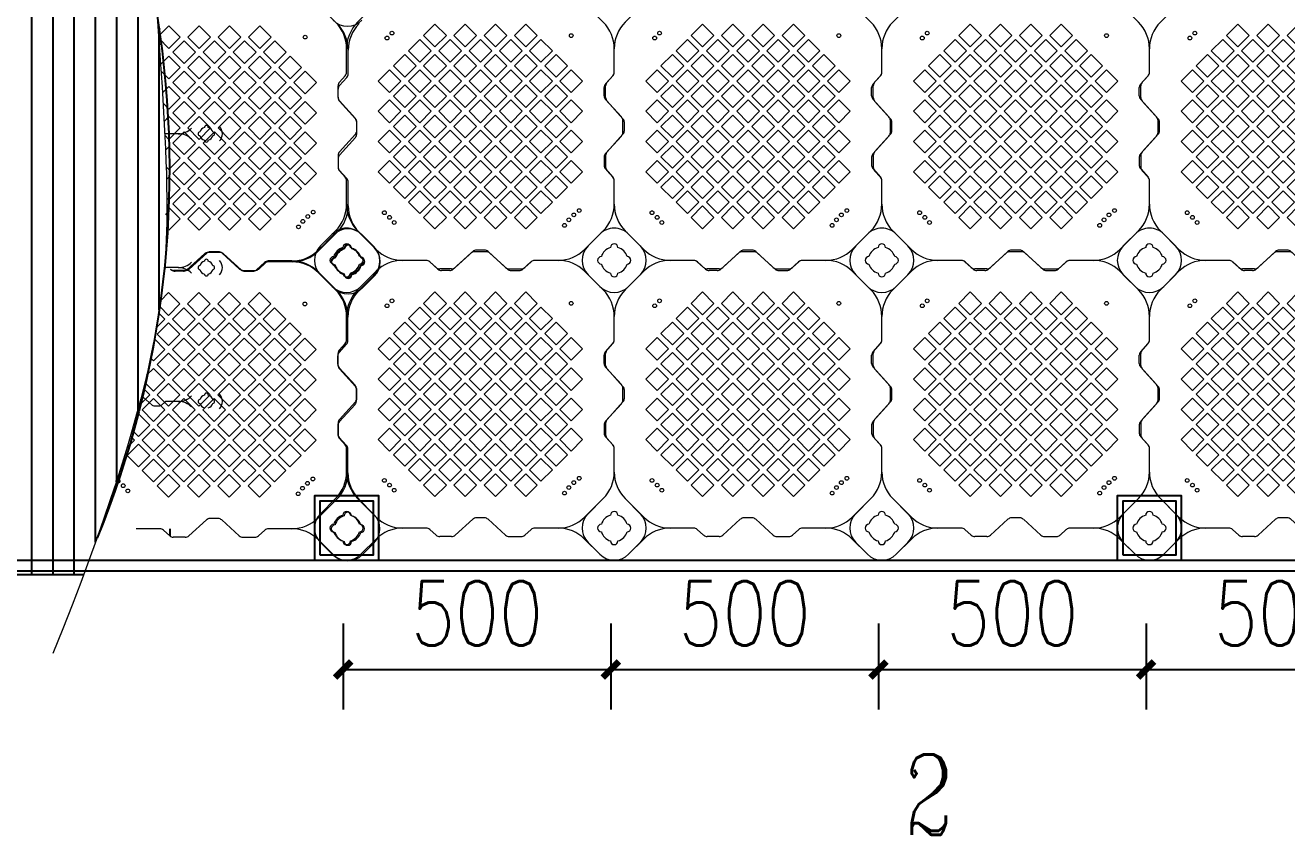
# Model space of a CAD drawing. Header units: millimetres. Extents: x -1822632 to -1305911, y 1206448 to 1536160.
# Drawn here: x -1810928 to -1808571, y 1234303 to 1235815 of the extents above; entities that cross this region are included whole.
import ezdxf

# ---------------------------------------------------------------- set-up
doc = ezdxf.new("R2010")
doc.units = ezdxf.units.MM
doc.header["$LTSCALE"] = 1000
doc.layers.get('0').update_dxf_attribs({"linetype": 'CONTINUOUS'})
doc.layers.get('DEFPOINTS').update_dxf_attribs({"linetype": 'CONTINUOUS'})
doc.layers.add('2维浮筒', color=253, linetype='CONTINUOUS', lineweight=5)
doc.layers.add('码头标注', color=3, linetype='CONTINUOUS', lineweight=13)
for name, color, linetype in [('PUB_DIM', 3, 'CONTINUOUS'), ('PUB_TEXT', 7, 'CONTINUOUS'), ('栏杆', 16, 'CONTINUOUS'), ('浮桥木地板', 44, 'CONTINUOUS')]:
    doc.layers.add(name, color=color, linetype=linetype)
doc.styles.add('_TCH_LABEL', font='romanc.shx', dxfattribs={"width": 0.7, "bigfont": 'hhzkt.shx'})
doc.styles.add('dim_font', font='SIMPLEX.shx', dxfattribs={"width": 0.8})
doc.dimstyles.new('DIMN30', dxfattribs={"dimscale": 0.3, "dimtxt": 300, "dimasz": 100, "dimexe": 250, "dimexo": 300, "dimgap": 150, "dimtad": 1, "dimdec": 0, "dimzin": 0, "dimdsep": 46, "dimtxsty": 'dim_font', "dimblk": 'ARCHTICK', "dimcen": 0.09, "dimclrt": 7, "dimazin": 2, "dimtfac": 1, "dimtdec": 0, "dimtix": 1, "dimtmove": 2, "dimatfit": 3, "dimldrblk": 'ARCHTICK', "dimfxl": 1, "dimtolj": 1, "dimtzin": 0, "dimarcsym": 0})

# ---------------------------------------------------------------- blocks, each defined once
blk = doc.blocks.new('_ARCHTICK')
at = {"color": 0, "linetype": 'ByBlock', "const_width": 0.4}
blk.add_lwpolyline([(-0.5, -0.5), (0.5, 0.5)], dxfattribs=at)
blk = doc.blocks.new('*D42')
at = {"layer": 'DEFPOINTS', "color": 0, "transparency": 16777216}
for p in [(-1808833.7, 1234787.5), (-1808333.7, 1234787.5), (-1808333.7, 1234611.3)]:
    blk.add_point(p, dxfattribs=at)
at = {"layer": 'PUB_DIM', "color": 0, "lineweight": -2, "transparency": 16777216}
for p, q in [((-1808833.7, 1234697.5), (-1808833.7, 1234536.3)), ((-1808333.7, 1234697.5), (-1808333.7, 1234536.3)), ((-1808833.7, 1234611.3), (-1808333.7, 1234611.3))]:
    blk.add_line(p, q, dxfattribs=at)
at = {"layer": 'PUB_DIM', "color": 0, "lineweight": -2, "transparency": 16777216, "xscale": 30, "yscale": 30, "zscale": 30, "rotation": 180}
blk.add_blockref('_ARCHTICK', (-1808833.7, 1234611.3), dxfattribs=at)
at = {"layer": 'PUB_DIM', "color": 0, "lineweight": -2, "transparency": 16777216, "xscale": 30, "yscale": 30, "zscale": 30}
blk.add_blockref('_ARCHTICK', (-1808333.7, 1234611.3), dxfattribs=at)
at = {"layer": 'PUB_DIM', "color": 7, "transparency": 16777216, "insert": (-1808583.7, 1234716.3), "char_height": 120, "attachment_point": 5, "style": 'dim_font'}
blk.add_mtext('\\A1;500', dxfattribs=at)
blk = doc.blocks.new('*D43')
at = {"layer": 'DEFPOINTS', "color": 0, "transparency": 16777216}
for p in [(-1809333.7, 1234787.5), (-1808833.7, 1234787.5), (-1808833.7, 1234611.3)]:
    blk.add_point(p, dxfattribs=at)
at = {"layer": 'PUB_DIM', "color": 0, "lineweight": -2, "transparency": 16777216}
for p, q in [((-1809333.7, 1234697.5), (-1809333.7, 1234536.3)), ((-1808833.7, 1234697.5), (-1808833.7, 1234536.3)), ((-1809333.7, 1234611.3), (-1808833.7, 1234611.3))]:
    blk.add_line(p, q, dxfattribs=at)
at = {"layer": 'PUB_DIM', "color": 0, "lineweight": -2, "transparency": 16777216, "xscale": 30, "yscale": 30, "zscale": 30, "rotation": 180}
blk.add_blockref('_ARCHTICK', (-1809333.7, 1234611.3), dxfattribs=at)
at = {"layer": 'PUB_DIM', "color": 0, "lineweight": -2, "transparency": 16777216, "xscale": 30, "yscale": 30, "zscale": 30}
blk.add_blockref('_ARCHTICK', (-1808833.7, 1234611.3), dxfattribs=at)
at = {"layer": 'PUB_DIM', "color": 7, "transparency": 16777216, "insert": (-1809083.7, 1234716.3), "char_height": 120, "attachment_point": 5, "style": 'dim_font'}
blk.add_mtext('\\A1;500', dxfattribs=at)
blk = doc.blocks.new('*D44')
at = {"layer": 'DEFPOINTS', "color": 0, "transparency": 16777216}
for p in [(-1809833.7, 1234787.5), (-1809333.7, 1234787.5), (-1809333.7, 1234611.3)]:
    blk.add_point(p, dxfattribs=at)
at = {"layer": 'PUB_DIM', "color": 0, "lineweight": -2, "transparency": 16777216}
for p, q in [((-1809833.7, 1234697.5), (-1809833.7, 1234536.3)), ((-1809333.7, 1234697.5), (-1809333.7, 1234536.3)), ((-1809833.7, 1234611.3), (-1809333.7, 1234611.3))]:
    blk.add_line(p, q, dxfattribs=at)
at = {"layer": 'PUB_DIM', "color": 0, "lineweight": -2, "transparency": 16777216, "xscale": 30, "yscale": 30, "zscale": 30, "rotation": 180}
blk.add_blockref('_ARCHTICK', (-1809833.7, 1234611.3), dxfattribs=at)
at = {"layer": 'PUB_DIM', "color": 0, "lineweight": -2, "transparency": 16777216, "xscale": 30, "yscale": 30, "zscale": 30}
blk.add_blockref('_ARCHTICK', (-1809333.7, 1234611.3), dxfattribs=at)
at = {"layer": 'PUB_DIM', "color": 7, "transparency": 16777216, "insert": (-1809583.7, 1234716.3), "char_height": 120, "attachment_point": 5, "style": 'dim_font'}
blk.add_mtext('\\A1;500', dxfattribs=at)
blk = doc.blocks.new('*D45')
at = {"layer": 'DEFPOINTS', "color": 0, "transparency": 16777216}
for p in [(-1810333.7, 1234787.5), (-1809833.7, 1234787.5), (-1809833.7, 1234611.3)]:
    blk.add_point(p, dxfattribs=at)
at = {"layer": 'PUB_DIM', "color": 0, "lineweight": -2, "transparency": 16777216}
for p, q in [((-1810333.7, 1234697.5), (-1810333.7, 1234536.3)), ((-1809833.7, 1234697.5), (-1809833.7, 1234536.3)), ((-1810333.7, 1234611.3), (-1809833.7, 1234611.3))]:
    blk.add_line(p, q, dxfattribs=at)
at = {"layer": 'PUB_DIM', "color": 0, "lineweight": -2, "transparency": 16777216, "xscale": 30, "yscale": 30, "zscale": 30, "rotation": 180}
blk.add_blockref('_ARCHTICK', (-1810333.7, 1234611.3), dxfattribs=at)
at = {"layer": 'PUB_DIM', "color": 0, "lineweight": -2, "transparency": 16777216, "xscale": 30, "yscale": 30, "zscale": 30}
blk.add_blockref('_ARCHTICK', (-1809833.7, 1234611.3), dxfattribs=at)
at = {"layer": 'PUB_DIM', "color": 7, "transparency": 16777216, "insert": (-1810083.7, 1234716.3), "char_height": 120, "attachment_point": 5, "style": 'dim_font'}
blk.add_mtext('\\A1;500', dxfattribs=at)
blk = doc.blocks.new('旗华浮筒')
at = {"layer": '2维浮筒'}
for p, q in [((-548.8, 526.9), (-526.9, 548.8)), ((-473.2, 548.8), (-444.8, 520.5)), ((-26.8, 548.8), (-55.2, 520.5)), ((26.9, 548.8), (48.8, 526.9)), ((-395.4, 500), (-351.5, 500)), ((-332.9, 513.4), (-344.7, 502.6)), ((-303.9, 516), (-326.1, 516)), ((-297.1, 513.4), (-264.4, 483.6)), ((-202.9, 513.4), (-235.6, 483.6)), ((-196.1, 516), (-173.9, 516)), ((-167.1, 513.4), (-155.3, 502.6)), ((-148.5, 500), (-104.7, 500)), ((-548.8, 473.2), (-520.5, 444.8)), ((-479.5, 444.8), (-444.8, 479.5)), ((-257.6, 481), (-242.4, 481)), ((-20.5, 444.8), (-55.2, 479.5)), ((48.8, 473.2), (20.5, 444.8)), ((-500, 351.5), (-500, 395.4)), ((0, 351.3), (0, 395.4)), ((-513.4, 332.9), (-502.6, 344.7)), ((-16.4, 329.4), (-2.6, 344.5)), ((-516, 303.9), (-516, 326.1)), ((-19, 307.4), (-19, 322.6)), ((-513.4, 297.1), (-483.6, 264.4)), ((-16.4, 300.6), (13.4, 267.9)), ((16, 238.9), (16, 261.1)), ((-481, 242.4), (-481, 257.6)), ((-513.4, 202.9), (-483.6, 235.6)), ((-16.4, 199.4), (13.4, 232.1)), ((-516, 196.1), (-516, 173.9)), ((-19, 192.6), (-19, 177.4)), ((-513.4, 167.1), (-502.6, 155.3)), ((-16.4, 170.6), (-2.6, 155.5)), ((-500, 104.7), (-500, 148.5)), ((0, 104.7), (0, 148.7)), ((-548.8, 26.8), (-520.5, 55.2)), ((-444.8, 20.5), (-479.5, 55.2)), ((-55.2, 20.5), (-20.5, 55.2)), ((48.8, 26.8), (20.5, 55.2)), ((-395.4, 0), (-351.3, 0)), ((-329.4, 16.4), (-344.5, 2.6)), ((-307.4, 19), (-322.6, 19)), ((-300.6, 16.4), (-267.9, -13.4)), ((-199.4, 16.4), (-232.1, -13.4)), ((-192.6, 19), (-177.4, 19)), ((-170.6, 16.4), (-155.5, 2.6)), ((-148.7, 0), (-104.7, 0)), ((-473.2, -48.8), (-444.8, -20.5)), ((-261.1, -16), (-238.9, -16)), ((-26.8, -48.8), (-55.2, -20.5)), ((-526.9, -48.8), (-548.8, -26.9)), ((48.8, -26.9), (26.9, -48.8))]:
    blk.add_line(p, q, dxfattribs=at)
for points in [[(-334.9, 398.5), (-313.6, 419.7), (-334.9, 440.9), (-356.1, 419.7)], [(-278.3, 398.5), (-257.1, 419.7), (-278.3, 440.9), (-299.5, 419.7)], [(-221.7, 398.5), (-200.5, 419.7), (-221.7, 440.9), (-242.9, 419.7)], [(-165.1, 398.5), (-143.9, 419.7), (-165.1, 440.9), (-186.4, 419.7)], [(-363.1, 370.2), (-341.9, 391.4), (-363.1, 412.6), (-384.4, 391.4)], [(-306.6, 370.2), (-285.4, 391.4), (-306.6, 412.6), (-327.8, 391.4)], [(-250, 370.2), (-228.8, 391.4), (-250, 412.6), (-271.2, 391.4)], [(-193.4, 370.2), (-172.2, 391.4), (-193.4, 412.6), (-214.6, 391.4)], [(-136.9, 370.2), (-115.6, 391.4), (-136.9, 412.6), (-158.1, 391.4)], [(-391.4, 341.9), (-370.2, 363.1), (-391.4, 384.4), (-412.6, 363.1)], [(-334.9, 341.9), (-313.6, 363.1), (-334.9, 384.4), (-356.1, 363.1)], [(-278.3, 341.9), (-257.1, 363.1), (-278.3, 384.4), (-299.5, 363.1)], [(-221.7, 341.9), (-200.5, 363.1), (-221.7, 384.4), (-242.9, 363.1)], [(-165.1, 341.9), (-143.9, 363.1), (-165.1, 384.4), (-186.4, 363.1)], [(-108.6, 341.9), (-87.4, 363.1), (-108.6, 384.4), (-129.8, 363.1)], [(-419.7, 313.6), (-398.5, 334.9), (-419.7, 356.1), (-440.9, 334.9)], [(-363.1, 313.6), (-341.9, 334.9), (-363.1, 356.1), (-384.4, 334.9)], [(-306.6, 313.6), (-285.4, 334.9), (-306.6, 356.1), (-327.8, 334.9)], [(-250, 313.6), (-228.8, 334.9), (-250, 356.1), (-271.2, 334.9)], [(-193.4, 313.6), (-172.2, 334.9), (-193.4, 356.1), (-214.6, 334.9)], [(-136.9, 313.6), (-115.6, 334.9), (-136.9, 356.1), (-158.1, 334.9)], [(-80.3, 313.6), (-59.1, 334.9), (-80.3, 356.1), (-101.5, 334.9)], [(-391.4, 285.4), (-370.2, 306.6), (-391.4, 327.8), (-412.6, 306.6)], [(-334.9, 285.4), (-313.6, 306.6), (-334.9, 327.8), (-356.1, 306.6)], [(-278.3, 285.4), (-257.1, 306.6), (-278.3, 327.8), (-299.5, 306.6)], [(-221.7, 285.4), (-200.5, 306.6), (-221.7, 327.8), (-242.9, 306.6)], [(-165.1, 285.4), (-143.9, 306.6), (-165.1, 327.8), (-186.4, 306.6)], [(-108.6, 285.4), (-87.4, 306.6), (-108.6, 327.8), (-129.8, 306.6)], [(-419.7, 257.1), (-398.5, 278.3), (-419.7, 299.5), (-440.9, 278.3)], [(-363.1, 257.1), (-341.9, 278.3), (-363.1, 299.5), (-384.4, 278.3)], [(-306.6, 257.1), (-285.4, 278.3), (-306.6, 299.5), (-327.8, 278.3)], [(-250, 257.1), (-228.8, 278.3), (-250, 299.5), (-271.2, 278.3)], [(-193.4, 257.1), (-172.2, 278.3), (-193.4, 299.5), (-214.6, 278.3)], [(-136.9, 257.1), (-115.6, 278.3), (-136.9, 299.5), (-158.1, 278.3)], [(-80.3, 257.1), (-59.1, 278.3), (-80.3, 299.5), (-101.5, 278.3)], [(-391.4, 228.8), (-370.2, 250), (-391.4, 271.2), (-412.6, 250)], [(-334.9, 228.8), (-313.6, 250), (-334.9, 271.2), (-356.1, 250)], [(-278.3, 228.8), (-257.1, 250), (-278.3, 271.2), (-299.5, 250)], [(-221.7, 228.8), (-200.5, 250), (-221.7, 271.2), (-242.9, 250)], [(-165.1, 228.8), (-143.9, 250), (-165.1, 271.2), (-186.4, 250)], [(-108.6, 228.8), (-87.4, 250), (-108.6, 271.2), (-129.8, 250)], [(-419.7, 200.5), (-398.5, 221.7), (-419.7, 242.9), (-440.9, 221.7)], [(-363.1, 200.5), (-341.9, 221.7), (-363.1, 242.9), (-384.4, 221.7)], [(-306.6, 200.5), (-285.4, 221.7), (-306.6, 242.9), (-327.8, 221.7)], [(-250, 200.5), (-228.8, 221.7), (-250, 242.9), (-271.2, 221.7)], [(-193.4, 200.5), (-172.2, 221.7), (-193.4, 242.9), (-214.6, 221.7)], [(-136.9, 200.5), (-115.6, 221.7), (-136.9, 242.9), (-158.1, 221.7)], [(-80.3, 200.5), (-59.1, 221.7), (-80.3, 242.9), (-101.5, 221.7)], [(-391.4, 172.2), (-370.2, 193.4), (-391.4, 214.6), (-412.6, 193.4)], [(-334.9, 172.2), (-313.6, 193.4), (-334.9, 214.6), (-356.1, 193.4)], [(-278.3, 172.2), (-257.1, 193.4), (-278.3, 214.6), (-299.5, 193.4)], [(-221.7, 172.2), (-200.5, 193.4), (-221.7, 214.6), (-242.9, 193.4)], [(-165.1, 172.2), (-143.9, 193.4), (-165.1, 214.6), (-186.4, 193.4)], [(-108.6, 172.2), (-87.4, 193.4), (-108.6, 214.6), (-129.8, 193.4)], [(-419.7, 143.9), (-398.5, 165.1), (-419.7, 186.4), (-440.9, 165.1)], [(-363.1, 143.9), (-341.9, 165.1), (-363.1, 186.4), (-384.4, 165.1)], [(-306.6, 143.9), (-285.4, 165.1), (-306.6, 186.4), (-327.8, 165.1)], [(-250, 143.9), (-228.8, 165.1), (-250, 186.4), (-271.2, 165.1)], [(-193.4, 143.9), (-172.2, 165.1), (-193.4, 186.4), (-214.6, 165.1)], [(-136.9, 143.9), (-115.6, 165.1), (-136.9, 186.4), (-158.1, 165.1)], [(-80.3, 143.9), (-59.1, 165.1), (-80.3, 186.4), (-101.5, 165.1)], [(-391.4, 115.6), (-370.2, 136.9), (-391.4, 158.1), (-412.6, 136.9)], [(-334.9, 115.6), (-313.6, 136.9), (-334.9, 158.1), (-356.1, 136.9)], [(-278.3, 115.6), (-257.1, 136.9), (-278.3, 158.1), (-299.5, 136.9)], [(-221.7, 115.6), (-200.5, 136.9), (-221.7, 158.1), (-242.9, 136.9)], [(-165.1, 115.6), (-143.9, 136.9), (-165.1, 158.1), (-186.4, 136.9)], [(-108.6, 115.6), (-87.4, 136.9), (-108.6, 158.1), (-129.8, 136.9)], [(-363.1, 87.4), (-341.9, 108.6), (-363.1, 129.8), (-384.4, 108.6)], [(-306.6, 87.4), (-285.4, 108.6), (-306.6, 129.8), (-327.8, 108.6)], [(-250, 87.4), (-228.8, 108.6), (-250, 129.8), (-271.2, 108.6)], [(-193.4, 87.4), (-172.2, 108.6), (-193.4, 129.8), (-214.6, 108.6)], [(-136.9, 87.4), (-115.6, 108.6), (-136.9, 129.8), (-158.1, 108.6)], [(-334.9, 59.1), (-313.6, 80.3), (-334.9, 101.5), (-356.1, 80.3)], [(-278.3, 59.1), (-257.1, 80.3), (-278.3, 101.5), (-299.5, 80.3)], [(-221.7, 59.1), (-200.5, 80.3), (-221.7, 101.5), (-242.9, 80.3)], [(-165.1, 59.1), (-143.9, 80.3), (-165.1, 101.5), (-186.4, 80.3)]]:
    blk.add_lwpolyline(points, close=True, dxfattribs=at)
for centre in [(-411, 429.4), (-84.8, 424.4), (-429.4, 411), (-419.7, 419.7), (-75.6, 415.2), (-434.7, 92.9), (-424.4, 84.8), (-415.2, 75.6), (-80.3, 80.3), (-407.1, 65.3)]:
    blk.add_circle(centre, 3.5, dxfattribs=at)
for centre, radius, start, end in [((-500, 522), 38, 45, 135), ((0, 522), 38, 45, 135), ((-522, 500), 38, 135, 225), ((-500, 500), 25, 106.2602, 163.7398), ((-500, 524), 7, 0, 180), ((-500, 500), 25, 16.2602, 73.7398), ((-395.3, 570), 70, 225, 270), ((-104.7, 570), 70, 270, 315), ((0, 500), 25, 106.2602, 163.7398), ((0, 524), 7, 0, 180), ((0, 500), 25, 16.2602, 73.7398), ((22, 500), 38, 315, 45), ((-524, 500), 7, 90, 270), ((-476, 500), 7, 270, 90), ((-395.3, 430), 70, 90, 135), ((-351.5, 510), 10, 270, 312.2737), ((-326.1, 506), 10, 90, 132.2737), ((-303.9, 506), 10, 47.7263, 90), ((-196.1, 506), 10, 90, 132.2737), ((-173.9, 506), 10, 47.7263, 90), ((-148.5, 510), 10, 227.7263, 270), ((-104.7, 430), 70, 45, 90), ((-24, 500), 7, 90, 270), ((24, 500), 7, 270, 90), ((-500, 500), 25, 196.2602, 253.7398), ((-500, 476), 7, 180, 0), ((-500, 500), 25, 286.2602, 343.7398), ((-257.6, 491), 10, 227.7263, 270), ((-242.4, 491), 10, 270, 312.2737), ((0, 500), 25, 196.2602, 253.7398), ((0, 476), 7, 180, 0), ((0, 500), 25, 286.2602, 343.7398), ((-570, 395.3), 70, 0, 45), ((-430, 395.3), 70, 135, 180), ((-70, 395.3), 70, 0, 45), ((70, 395.3), 70, 135, 180), ((-506, 326.1), 10, 137.7263, 180), ((-510, 351.5), 10, 317.7263, 0), ((-10, 351.3), 10, 317.7263, 0), ((-9, 322.6), 10, 137.7263, 180), ((-9, 307.4), 10, 180, 222.2737), ((-506, 303.9), 10, 180, 222.2737), ((-491, 257.6), 10, 0, 42.2737), ((6, 261.1), 10, 0, 42.2737), ((-491, 242.4), 10, 317.7263, 0), ((6, 238.9), 10, 317.7263, 0), ((-506, 196.1), 10, 137.7263, 180), ((-9, 192.6), 10, 137.7263, 180), ((-506, 173.9), 10, 180, 222.2737), ((-9, 177.4), 10, 180, 222.2737), ((-510, 148.5), 10, 0, 42.2737), ((-10, 148.7), 10, 0, 42.2737), ((-570, 104.7), 70, 315, 0), ((-430, 104.7), 70, 180, 225), ((-70, 104.7), 70, 315, 0), ((70, 104.7), 70, 180, 225), ((-522, 0), 38, 135, 225), ((-500, 0), 25, 106.2602, 163.7398), ((-500, 24), 7, 0, 180), ((-500, 0), 25, 16.2602, 73.7398), ((0, 0), 25, 106.2602, 163.7398), ((0, 24), 7, 0, 180), ((0, 0), 25, 16.2602, 73.7398), ((22, 0), 38, 315, 45), ((-524, 0), 7, 90, 270), ((-476, 0), 7, 270, 90), ((-395.3, 70), 70, 225, 270), ((-395.3, -70), 70, 90, 135), ((-351.3, 10), 10, 270, 312.2737), ((-322.6, 9), 10, 90, 132.2737), ((-307.4, 9), 10, 47.7263, 90), ((-192.6, 9), 10, 90, 132.2737), ((-177.4, 9), 10, 47.7263, 90), ((-148.7, 10), 10, 227.7263, 270), ((-104.7, 70), 70, 270, 315), ((-104.7, -70), 70, 45, 90), ((-24, 0), 7, 90, 270), ((24, 0), 7, 270, 90), ((-500, 0), 25, 196.2602, 253.7398), ((-500, 0), 25, 286.2602, 343.7398), ((-261.1, -6), 10, 227.7263, 270), ((-238.9, -6), 10, 270, 312.2737), ((0, 0), 25, 196.2602, 253.7398), ((0, 0), 25, 286.2602, 343.7398), ((-500, -24), 7, 180, 0), ((0, -24), 7, 180, 0), ((-500, -22), 38, 225, 315), ((0, -22), 38, 225, 315)]:
    blk.add_arc(centre, radius, start, end, dxfattribs=at)
blk = doc.blocks.new('*U36')
at = {"layer": '2维浮筒', "rotation": 90}
blk.add_blockref('旗华浮筒', (250, 250), dxfattribs=at)
blk = doc.blocks.new('*U37')
at = {"layer": '栏杆', "color": 0, "linetype": 'ByBlock', "lineweight": -2, "transparency": 16777216}
for p in [(0, -1000), (500, -1000), (1000, -1000), (1500, -1000), (0, -1500), (500, -1500), (1000, -1500), (1500, -1500)]:
    blk.add_blockref('*U36', p, dxfattribs=at)
blk = doc.blocks.new('*U38')
at = {"layer": '栏杆'}
for points in [[(-60, 60), (60, 60), (60, -60), (-60, -60)], [(-50, 50), (50, 50), (50, -50), (-50, -50)]]:
    blk.add_lwpolyline(points, close=True, dxfattribs=at)
blk = doc.blocks.new('*U39')
at = {"layer": '栏杆', "color": 0, "linetype": 'ByBlock', "lineweight": -2, "transparency": 16777216}
for p in [(1500, 0), (3000, 0)]:
    blk.add_blockref('*U38', p, dxfattribs=at)

msp = doc.modelspace()

# ---------------------------------------------------------------- hatches: boundary and pattern name
h = msp.add_hatch()
h.set_pattern_fill('ANSI31', color=8, scale=25, angle=45, style=0)
h.set_pattern_definition([(90, (-1818654.516, 1229215.94), (-39.6875, 4e-15), [])])
edge = h.paths.add_edge_path()
edge.add_line((-1810818.666, 1234788.241), (-1812126.337, 1234788.241))
edge.add_line((-1812126.337, 1234788.241), (-1812126.337, 1235572.077))
edge.add_line((-1812126.337, 1235572.077), (-1812178.837, 1235590.704))
edge.add_line((-1812178.837, 1235590.704), (-1812073.837, 1235609.218))
edge.add_line((-1812073.837, 1235609.218), (-1812126.337, 1235628.327))
edge.add_line((-1812126.337, 1235628.327), (-1812126.337, 1236937.089))
edge.add_line((-1812126.337, 1236937.089), (-1810620.193, 1236935.433))
edge.add_arc((-1803483.202, 1235989.961), 7199.344, 172.4536909, 181.2894915)
edge.add_arc((-1812473.508, 1235544.218), 1815.098, -22.231602, 8.993115, ccw=False)

# ---------------------------------------------------------------- linework, layer by layer
at = {"elevation": 0}
msp.add_lwpolyline([(-1810818.666, 1234788.241), (-1812126.337, 1234788.241), (-1812126.337, 1235572.077), (-1812178.837, 1235590.704), (-1812073.837, 1235609.218), (-1812126.337, 1235628.327), (-1812126.337, 1236937.089), (-1810620.193, 1236935.433, 0.03857257), (-1810680.723, 1235827.947, -0.13709284), (-1810793.341, 1234857.474, 0.12058756)], format="xyb", dxfattribs=at)
at = {"layer": '2维浮筒'}
for p, q in [((-1810324.385, 1235723.886, 0), (-1810324.385, 1235767.889, 0)), ((-1810340.784, 1235701.981, 0), (-1810326.985, 1235717.159, 0)), ((-1810343.385, 1235679.986, 0), (-1810343.385, 1235695.254, 0)), ((-1810340.784, 1235673.259, 0), (-1810310.985, 1235640.481, 0)), ((-1810308.385, 1235611.486, 0), (-1810308.385, 1235633.754, 0)), ((-1810641.742, 1235611.837, 0), (-1810663.743, 1235611.837, 0)), ((-1810641.742, 1235611.837, 0), (-1810663.643, 1235611.837, 0)), ((-1810340.784, 1235571.981, 0), (-1810310.985, 1235604.759, 0)), ((-1810343.385, 1235565.254, 0), (-1810343.385, 1235549.986, 0)), ((-1810340.784, 1235543.259, 0), (-1810326.985, 1235528.081, 0)), ((-1810324.385, 1235477.2, 0), (-1810324.385, 1235521.354, 0)), ((-1810351.815, 1235423.049, 0), (-1810380.141, 1235394.724, 0)), ((-1810344.887, 1235427.853, 0), (-1810379.618, 1235393.123, 0)), ((-1810275.556, 1235399.452, 0), (-1810303.882, 1235427.778, 0)), ((-1810298.075, 1235423.049, 0), (-1810276.154, 1235401.129, 0)), ((-1810625.622, 1235357.822, 0), (-1810592.843, 1235387.62, 0)), ((-1810621.524, 1235359.221, 0), (-1810588.745, 1235389.019, 0)), ((-1810563.849, 1235390.221, 0), (-1810586.117, 1235390.221, 0)), ((-1810566.751, 1235391.62, 0), (-1810582.019, 1235391.62, 0)), ((-1810527.245, 1235359.221, 0), (-1810560.024, 1235389.019, 0)), ((-1810524.343, 1235357.822, 0), (-1810557.122, 1235387.62, 0)), ((-1810641.742, 1235361.837, 0), (-1810663.743, 1235361.837, 0)), ((-1810641.742, 1235361.837, 0), (-1810663.643, 1235361.837, 0)), ((-1810495.622, 1235357.822, 0), (-1810480.443, 1235371.62, 0)), ((-1810491.524, 1235359.221, 0), (-1810479.645, 1235370.019, 0)), ((-1810429.714, 1235374.221, 0), (-1810473.717, 1235374.221, 0)), ((-1810429.115, 1235372.62, 0), (-1810472.919, 1235372.62, 0)), ((-1810628.251, 1235356.62, 0), (-1810650.519, 1235356.62, 0)), ((-1810632.349, 1235355.221, 0), (-1810647.617, 1235355.221, 0)), ((-1810520.519, 1235356.62, 0), (-1810498.251, 1235356.62, 0)), ((-1810517.617, 1235355.221, 0), (-1810502.349, 1235355.221, 0)), ((-1810345.485, 1235318.988, 0), (-1810380.216, 1235353.718, 0)), ((-1810351.217, 1235323.792, 0), (-1810379.543, 1235352.117, 0)), ((-1810276.154, 1235347.389, 0), (-1810304.48, 1235319.063, 0)), ((-1810275.556, 1235345.712, 0), (-1810297.477, 1235323.792, 0)), ((-1810324.983, 1235225.487, 0), (-1810324.983, 1235269.49, 0)), ((-1810343.983, 1235181.587, 0), (-1810343.983, 1235196.855, 0)), ((-1810341.382, 1235203.582, 0), (-1810327.583, 1235218.76, 0)), ((-1810341.382, 1235174.86, 0), (-1810311.583, 1235142.082, 0)), ((-1810308.983, 1235113.087, 0), (-1810308.983, 1235135.355, 0)), ((-1810690.807, 1235105.137, 0), (-1810707.196, 1235120.036, 0)), ((-1810687.443, 1235103.837, 0), (-1810676.309, 1235103.837, 0)), ((-1810672.946, 1235105.137, 0), (-1810667.007, 1235110.536, 0)), ((-1810641.742, 1235111.837, 0), (-1810663.643, 1235111.837, 0)), ((-1810341.382, 1235073.582, 0), (-1810311.583, 1235106.36, 0)), ((-1810343.983, 1235066.855, 0), (-1810343.983, 1235051.587, 0)), ((-1810341.382, 1235044.86, 0), (-1810327.583, 1235029.682, 0)), ((-1810324.983, 1234978.801, 0), (-1810324.983, 1235022.955, 0)), ((-1810345.485, 1234929.454, 0), (-1810380.216, 1234894.724, 0)), ((-1810276.154, 1234901.053, 0), (-1810304.48, 1234929.379, 0)), ((-1810622.122, 1234860.822, 0), (-1810589.343, 1234890.62, 0)), ((-1810567.349, 1234893.221, 0), (-1810582.617, 1234893.221, 0)), ((-1810527.843, 1234860.822, 0), (-1810560.622, 1234890.62, 0)), ((-1810676.449, 1234874.221, 0), (-1810720.403, 1234874.221, 0)), ((-1810657.843, 1234860.822, 0), (-1810669.722, 1234871.62, 0)), ((-1810492.122, 1234860.822, 0), (-1810480.243, 1234871.62, 0)), ((-1810429.714, 1234874.221, 0), (-1810473.517, 1234874.221, 0)), ((-1810628.849, 1234858.221, 0), (-1810651.117, 1234858.221, 0)), ((-1810521.117, 1234858.221, 0), (-1810498.849, 1234858.221, 0)), ((-1810351.815, 1234825.393, 0), (-1810380.141, 1234853.718, 0)), ((-1810276.154, 1234847.313, 0), (-1810298.075, 1234825.393, 0))]:
    msp.add_line(p, q, dxfattribs=at)
at = {"layer": '2维浮筒', "elevation": 0}
for points in [[(-1810679.165, 1235803.868), (-1810675.485, 1235807.547), (-1810679.679, 1235811.741)], [(-1810678.26, 1235790.135), (-1810659.237, 1235771.112), (-1810638.024, 1235792.326), (-1810659.237, 1235813.539), (-1810678.532, 1235794.245)], [(-1810677.408, 1235777.341), (-1810675.485, 1235779.263), (-1810677.683, 1235781.461)], [(-1810675.626, 1235750.838), (-1810675.485, 1235750.979), (-1810675.647, 1235751.14)], [(-1810674.188, 1235729.495), (-1810659.237, 1235714.544), (-1810638.024, 1235735.757), (-1810659.237, 1235756.97), (-1810674.978, 1235741.229)], [(-1810670.234, 1235668.972), (-1810659.237, 1235657.975), (-1810638.024, 1235679.189), (-1810659.237, 1235700.402), (-1810671.454, 1235688.185)], [(-1810666.831, 1235609.001), (-1810659.237, 1235601.407), (-1810638.024, 1235622.62), (-1810659.237, 1235643.833), (-1810668.206, 1235634.864)], [(-1810664.417, 1235550.018), (-1810659.237, 1235544.838), (-1810638.024, 1235566.051), (-1810659.237, 1235587.265), (-1810665.545, 1235580.957)], [(-1810663.244, 1235492.277), (-1810659.237, 1235488.27), (-1810638.024, 1235509.483), (-1810659.237, 1235530.696), (-1810663.78, 1235526.154)], [(-1810663.546, 1235436.01), (-1810659.237, 1235431.701), (-1810638.024, 1235452.914), (-1810659.237, 1235474.128), (-1810663.145, 1235470.22)], [(-1810676.147, 1235289.025), (-1810659.835, 1235272.713), (-1810638.622, 1235293.927), (-1810659.835, 1235315.14), (-1810674.503, 1235300.472)], [(-1810682.514, 1235250.035), (-1810666.907, 1235265.642), (-1810678.024, 1235276.759)], [(-1810693.703, 1235193.444), (-1810688.12, 1235187.861), (-1810666.907, 1235209.074), (-1810686.485, 1235228.652)], [(-1810704.294, 1235147.466), (-1810688.12, 1235131.292), (-1810666.907, 1235152.505), (-1810688.12, 1235173.718), (-1810701.112, 1235160.726)], [(-1810696.869, 1235179.111), (-1810695.191, 1235180.79), (-1810696.254, 1235181.852)], [(-1810716.404, 1235103.008), (-1810695.191, 1235124.221), (-1810707.093, 1235136.123)], [(-1810728.107, 1235058.142), (-1810716.404, 1235046.439), (-1810695.191, 1235067.652), (-1810716.404, 1235088.866), (-1810720.643, 1235084.627)], [(-1810737.892, 1235024.951), (-1810723.475, 1235039.368), (-1810731.287, 1235047.181)]]:
    msp.add_lwpolyline(points, dxfattribs=at)
for points in [[(-1810581.456, 1235792.326), (-1810602.669, 1235813.539), (-1810623.882, 1235792.326), (-1810602.669, 1235771.112)], [(-1810524.887, 1235792.326), (-1810546.1, 1235813.539), (-1810567.314, 1235792.326), (-1810546.1, 1235771.112)], [(-1810468.319, 1235792.326), (-1810489.532, 1235813.539), (-1810510.745, 1235792.326), (-1810489.532, 1235771.112)], [(-1810609.74, 1235764.041), (-1810630.953, 1235785.255), (-1810652.166, 1235764.041), (-1810630.953, 1235742.828)], [(-1810553.171, 1235764.041), (-1810574.385, 1235785.255), (-1810595.598, 1235764.041), (-1810574.385, 1235742.828)], [(-1810496.603, 1235764.041), (-1810517.816, 1235785.255), (-1810539.029, 1235764.041), (-1810517.816, 1235742.828)], [(-1810440.034, 1235764.041), (-1810461.248, 1235785.255), (-1810482.461, 1235764.041), (-1810461.248, 1235742.828)], [(-1810581.456, 1235735.757), (-1810602.669, 1235756.97), (-1810623.882, 1235735.757), (-1810602.669, 1235714.544)], [(-1810524.887, 1235735.757), (-1810546.1, 1235756.97), (-1810567.314, 1235735.757), (-1810546.1, 1235714.544)], [(-1810468.319, 1235735.757), (-1810489.532, 1235756.97), (-1810510.745, 1235735.757), (-1810489.532, 1235714.544)], [(-1810411.75, 1235735.757), (-1810432.963, 1235756.97), (-1810454.176, 1235735.757), (-1810432.963, 1235714.544)], [(-1810609.74, 1235707.473), (-1810630.953, 1235728.686), (-1810652.166, 1235707.473), (-1810630.953, 1235686.26)], [(-1810553.171, 1235707.473), (-1810574.385, 1235728.686), (-1810595.598, 1235707.473), (-1810574.385, 1235686.26)], [(-1810496.603, 1235707.473), (-1810517.816, 1235728.686), (-1810539.029, 1235707.473), (-1810517.816, 1235686.26)], [(-1810440.034, 1235707.473), (-1810461.248, 1235728.686), (-1810482.461, 1235707.473), (-1810461.248, 1235686.26)], [(-1810383.466, 1235707.473), (-1810404.679, 1235728.686), (-1810425.892, 1235707.473), (-1810404.679, 1235686.26)], [(-1810581.456, 1235679.189), (-1810602.669, 1235700.402), (-1810623.882, 1235679.189), (-1810602.669, 1235657.975)], [(-1810524.887, 1235679.189), (-1810546.1, 1235700.402), (-1810567.314, 1235679.189), (-1810546.1, 1235657.975)], [(-1810468.319, 1235679.189), (-1810489.532, 1235700.402), (-1810510.745, 1235679.189), (-1810489.532, 1235657.975)], [(-1810411.75, 1235679.189), (-1810432.963, 1235700.402), (-1810454.176, 1235679.189), (-1810432.963, 1235657.975)], [(-1810609.74, 1235650.904), (-1810630.953, 1235672.117), (-1810652.166, 1235650.904), (-1810630.953, 1235629.691)], [(-1810553.171, 1235650.904), (-1810574.385, 1235672.117), (-1810595.598, 1235650.904), (-1810574.385, 1235629.691)], [(-1810496.603, 1235650.904), (-1810517.816, 1235672.117), (-1810539.029, 1235650.904), (-1810517.816, 1235629.691)], [(-1810440.034, 1235650.904), (-1810461.248, 1235672.117), (-1810482.461, 1235650.904), (-1810461.248, 1235629.691)], [(-1810383.466, 1235650.904), (-1810404.679, 1235672.117), (-1810425.892, 1235650.904), (-1810404.679, 1235629.691)], [(-1810581.456, 1235622.62), (-1810602.669, 1235643.833), (-1810623.882, 1235622.62), (-1810602.669, 1235601.407)], [(-1810524.887, 1235622.62), (-1810546.1, 1235643.833), (-1810567.314, 1235622.62), (-1810546.1, 1235601.407)], [(-1810468.319, 1235622.62), (-1810489.532, 1235643.833), (-1810510.745, 1235622.62), (-1810489.532, 1235601.407)], [(-1810411.75, 1235622.62), (-1810432.963, 1235643.833), (-1810454.176, 1235622.62), (-1810432.963, 1235601.407)], [(-1810609.74, 1235594.336), (-1810630.953, 1235615.549), (-1810652.166, 1235594.336), (-1810630.953, 1235573.123)], [(-1810553.171, 1235594.336), (-1810574.385, 1235615.549), (-1810595.598, 1235594.336), (-1810574.385, 1235573.123)], [(-1810496.603, 1235594.336), (-1810517.816, 1235615.549), (-1810539.029, 1235594.336), (-1810517.816, 1235573.123)], [(-1810440.034, 1235594.336), (-1810461.248, 1235615.549), (-1810482.461, 1235594.336), (-1810461.248, 1235573.123)], [(-1810383.466, 1235594.336), (-1810404.679, 1235615.549), (-1810425.892, 1235594.336), (-1810404.679, 1235573.123)], [(-1810581.456, 1235566.051), (-1810602.669, 1235587.265), (-1810623.882, 1235566.051), (-1810602.669, 1235544.838)], [(-1810524.887, 1235566.051), (-1810546.1, 1235587.265), (-1810567.314, 1235566.051), (-1810546.1, 1235544.838)], [(-1810468.319, 1235566.051), (-1810489.532, 1235587.265), (-1810510.745, 1235566.051), (-1810489.532, 1235544.838)], [(-1810411.75, 1235566.051), (-1810432.963, 1235587.265), (-1810454.176, 1235566.051), (-1810432.963, 1235544.838)], [(-1810609.74, 1235537.767), (-1810630.953, 1235558.98), (-1810652.166, 1235537.767), (-1810630.953, 1235516.554)], [(-1810553.171, 1235537.767), (-1810574.385, 1235558.98), (-1810595.598, 1235537.767), (-1810574.385, 1235516.554)], [(-1810496.603, 1235537.767), (-1810517.816, 1235558.98), (-1810539.029, 1235537.767), (-1810517.816, 1235516.554)], [(-1810440.034, 1235537.767), (-1810461.248, 1235558.98), (-1810482.461, 1235537.767), (-1810461.248, 1235516.554)], [(-1810383.466, 1235537.767), (-1810404.679, 1235558.98), (-1810425.892, 1235537.767), (-1810404.679, 1235516.554)], [(-1810581.456, 1235509.483), (-1810602.669, 1235530.696), (-1810623.882, 1235509.483), (-1810602.669, 1235488.27)], [(-1810524.887, 1235509.483), (-1810546.1, 1235530.696), (-1810567.314, 1235509.483), (-1810546.1, 1235488.27)], [(-1810468.319, 1235509.483), (-1810489.532, 1235530.696), (-1810510.745, 1235509.483), (-1810489.532, 1235488.27)], [(-1810411.75, 1235509.483), (-1810432.963, 1235530.696), (-1810454.176, 1235509.483), (-1810432.963, 1235488.27)], [(-1810609.74, 1235481.199), (-1810630.953, 1235502.412), (-1810652.166, 1235481.199), (-1810630.953, 1235459.985)], [(-1810553.171, 1235481.199), (-1810574.385, 1235502.412), (-1810595.598, 1235481.199), (-1810574.385, 1235459.985)], [(-1810496.603, 1235481.199), (-1810517.816, 1235502.412), (-1810539.029, 1235481.199), (-1810517.816, 1235459.985)], [(-1810440.034, 1235481.199), (-1810461.248, 1235502.412), (-1810482.461, 1235481.199), (-1810461.248, 1235459.985)], [(-1810581.456, 1235452.914), (-1810602.669, 1235474.128), (-1810623.882, 1235452.914), (-1810602.669, 1235431.701)], [(-1810524.887, 1235452.914), (-1810546.1, 1235474.128), (-1810567.314, 1235452.914), (-1810546.1, 1235431.701)], [(-1810468.319, 1235452.914), (-1810489.532, 1235474.128), (-1810510.745, 1235452.914), (-1810489.532, 1235431.701)], [(-1810582.054, 1235293.927), (-1810603.267, 1235315.14), (-1810624.48, 1235293.927), (-1810603.267, 1235272.713)], [(-1810525.485, 1235293.927), (-1810546.698, 1235315.14), (-1810567.912, 1235293.927), (-1810546.698, 1235272.713)], [(-1810468.917, 1235293.927), (-1810490.13, 1235315.14), (-1810511.343, 1235293.927), (-1810490.13, 1235272.713)], [(-1810610.338, 1235265.642), (-1810631.551, 1235286.856), (-1810652.764, 1235265.642), (-1810631.551, 1235244.429)], [(-1810553.769, 1235265.642), (-1810574.983, 1235286.856), (-1810596.196, 1235265.642), (-1810574.983, 1235244.429)], [(-1810497.201, 1235265.642), (-1810518.414, 1235286.856), (-1810539.627, 1235265.642), (-1810518.414, 1235244.429)], [(-1810440.632, 1235265.642), (-1810461.846, 1235286.856), (-1810483.059, 1235265.642), (-1810461.846, 1235244.429)], [(-1810638.622, 1235237.358), (-1810659.835, 1235258.571), (-1810681.049, 1235237.358), (-1810659.835, 1235216.145)], [(-1810582.054, 1235237.358), (-1810603.267, 1235258.571), (-1810624.48, 1235237.358), (-1810603.267, 1235216.145)], [(-1810525.485, 1235237.358), (-1810546.698, 1235258.571), (-1810567.912, 1235237.358), (-1810546.698, 1235216.145)], [(-1810468.917, 1235237.358), (-1810490.13, 1235258.571), (-1810511.343, 1235237.358), (-1810490.13, 1235216.145)], [(-1810412.348, 1235237.358), (-1810433.561, 1235258.571), (-1810454.774, 1235237.358), (-1810433.561, 1235216.145)], [(-1810610.338, 1235209.074), (-1810631.551, 1235230.287), (-1810652.764, 1235209.074), (-1810631.551, 1235187.861)], [(-1810553.769, 1235209.074), (-1810574.983, 1235230.287), (-1810596.196, 1235209.074), (-1810574.983, 1235187.861)], [(-1810497.201, 1235209.074), (-1810518.414, 1235230.287), (-1810539.627, 1235209.074), (-1810518.414, 1235187.861)], [(-1810440.632, 1235209.074), (-1810461.846, 1235230.287), (-1810483.059, 1235209.074), (-1810461.846, 1235187.861)], [(-1810384.064, 1235209.074), (-1810405.277, 1235230.287), (-1810426.49, 1235209.074), (-1810405.277, 1235187.861)], [(-1810638.622, 1235180.79), (-1810659.835, 1235202.003), (-1810681.049, 1235180.79), (-1810659.835, 1235159.576)], [(-1810582.054, 1235180.79), (-1810603.267, 1235202.003), (-1810624.48, 1235180.79), (-1810603.267, 1235159.576)], [(-1810525.485, 1235180.79), (-1810546.698, 1235202.003), (-1810567.912, 1235180.79), (-1810546.698, 1235159.576)], [(-1810468.917, 1235180.79), (-1810490.13, 1235202.003), (-1810511.343, 1235180.79), (-1810490.13, 1235159.576)], [(-1810412.348, 1235180.79), (-1810433.561, 1235202.003), (-1810454.774, 1235180.79), (-1810433.561, 1235159.576)], [(-1810610.338, 1235152.505), (-1810631.551, 1235173.718), (-1810652.764, 1235152.505), (-1810631.551, 1235131.292)], [(-1810553.769, 1235152.505), (-1810574.983, 1235173.718), (-1810596.196, 1235152.505), (-1810574.983, 1235131.292)], [(-1810497.201, 1235152.505), (-1810518.414, 1235173.718), (-1810539.627, 1235152.505), (-1810518.414, 1235131.292)], [(-1810440.632, 1235152.505), (-1810461.846, 1235173.718), (-1810483.059, 1235152.505), (-1810461.846, 1235131.292)], [(-1810384.064, 1235152.505), (-1810405.277, 1235173.718), (-1810426.49, 1235152.505), (-1810405.277, 1235131.292)], [(-1810638.622, 1235124.221), (-1810659.835, 1235145.434), (-1810681.049, 1235124.221), (-1810659.835, 1235103.008)], [(-1810582.054, 1235124.221), (-1810603.267, 1235145.434), (-1810624.48, 1235124.221), (-1810603.267, 1235103.008)], [(-1810525.485, 1235124.221), (-1810546.698, 1235145.434), (-1810567.912, 1235124.221), (-1810546.698, 1235103.008)], [(-1810468.917, 1235124.221), (-1810490.13, 1235145.434), (-1810511.343, 1235124.221), (-1810490.13, 1235103.008)], [(-1810412.348, 1235124.221), (-1810433.561, 1235145.434), (-1810454.774, 1235124.221), (-1810433.561, 1235103.008)], [(-1810666.907, 1235095.937), (-1810688.12, 1235117.15), (-1810709.333, 1235095.937), (-1810688.12, 1235074.724)], [(-1810610.338, 1235095.937), (-1810631.551, 1235117.15), (-1810652.764, 1235095.937), (-1810631.551, 1235074.724)], [(-1810553.769, 1235095.937), (-1810574.983, 1235117.15), (-1810596.196, 1235095.937), (-1810574.983, 1235074.724)], [(-1810497.201, 1235095.937), (-1810518.414, 1235117.15), (-1810539.627, 1235095.937), (-1810518.414, 1235074.724)], [(-1810440.632, 1235095.937), (-1810461.846, 1235117.15), (-1810483.059, 1235095.937), (-1810461.846, 1235074.724)], [(-1810384.064, 1235095.937), (-1810405.277, 1235117.15), (-1810426.49, 1235095.937), (-1810405.277, 1235074.724)], [(-1810638.622, 1235067.652), (-1810659.835, 1235088.866), (-1810681.049, 1235067.652), (-1810659.835, 1235046.439)], [(-1810582.054, 1235067.652), (-1810603.267, 1235088.866), (-1810624.48, 1235067.652), (-1810603.267, 1235046.439)], [(-1810525.485, 1235067.652), (-1810546.698, 1235088.866), (-1810567.912, 1235067.652), (-1810546.698, 1235046.439)], [(-1810468.917, 1235067.652), (-1810490.13, 1235088.866), (-1810511.343, 1235067.652), (-1810490.13, 1235046.439)], [(-1810412.348, 1235067.652), (-1810433.561, 1235088.866), (-1810454.774, 1235067.652), (-1810433.561, 1235046.439)], [(-1810666.907, 1235039.368), (-1810688.12, 1235060.581), (-1810709.333, 1235039.368), (-1810688.12, 1235018.155)], [(-1810610.338, 1235039.368), (-1810631.551, 1235060.581), (-1810652.764, 1235039.368), (-1810631.551, 1235018.155)], [(-1810553.769, 1235039.368), (-1810574.983, 1235060.581), (-1810596.196, 1235039.368), (-1810574.983, 1235018.155)], [(-1810497.201, 1235039.368), (-1810518.414, 1235060.581), (-1810539.627, 1235039.368), (-1810518.414, 1235018.155)], [(-1810440.632, 1235039.368), (-1810461.846, 1235060.581), (-1810483.059, 1235039.368), (-1810461.846, 1235018.155)], [(-1810384.064, 1235039.368), (-1810405.277, 1235060.581), (-1810426.49, 1235039.368), (-1810405.277, 1235018.155)], [(-1810695.191, 1235011.084), (-1810716.404, 1235032.297), (-1810737.617, 1235011.084), (-1810716.404, 1234989.871)], [(-1810638.622, 1235011.084), (-1810659.835, 1235032.297), (-1810681.049, 1235011.084), (-1810659.835, 1234989.871)], [(-1810582.054, 1235011.084), (-1810603.267, 1235032.297), (-1810624.48, 1235011.084), (-1810603.267, 1234989.871)], [(-1810525.485, 1235011.084), (-1810546.698, 1235032.297), (-1810567.912, 1235011.084), (-1810546.698, 1234989.871)], [(-1810468.917, 1235011.084), (-1810490.13, 1235032.297), (-1810511.343, 1235011.084), (-1810490.13, 1234989.871)], [(-1810412.348, 1235011.084), (-1810433.561, 1235032.297), (-1810454.774, 1235011.084), (-1810433.561, 1234989.871)], [(-1810666.907, 1234982.8), (-1810688.12, 1235004.013), (-1810709.333, 1234982.8), (-1810688.12, 1234961.586)], [(-1810610.338, 1234982.8), (-1810631.551, 1235004.013), (-1810652.764, 1234982.8), (-1810631.551, 1234961.586)], [(-1810553.769, 1234982.8), (-1810574.983, 1235004.013), (-1810596.196, 1234982.8), (-1810574.983, 1234961.586)], [(-1810497.201, 1234982.8), (-1810518.414, 1235004.013), (-1810539.627, 1234982.8), (-1810518.414, 1234961.586)], [(-1810440.632, 1234982.8), (-1810461.846, 1235004.013), (-1810483.059, 1234982.8), (-1810461.846, 1234961.586)], [(-1810638.622, 1234954.515), (-1810659.835, 1234975.729), (-1810681.049, 1234954.515), (-1810659.835, 1234933.302)], [(-1810582.054, 1234954.515), (-1810603.267, 1234975.729), (-1810624.48, 1234954.515), (-1810603.267, 1234933.302)], [(-1810525.485, 1234954.515), (-1810546.698, 1234975.729), (-1810567.912, 1234954.515), (-1810546.698, 1234933.302)], [(-1810468.917, 1234954.515), (-1810490.13, 1234975.729), (-1810511.343, 1234954.515), (-1810490.13, 1234933.302)]]:
    msp.add_lwpolyline(points, close=True, dxfattribs=at)
at = {"layer": '2维浮筒'}
for centre in [(-1810404.679, 1235792.326, 0), (-1810399.951, 1235457.379, 0), (-1810389.698, 1235465.51, 0), (-1810417.275, 1235437.933, 0), (-1810409.144, 1235448.187, 0), (-1810405.277, 1235293.927, 0), (-1810754.409, 1234963.18, 0), (-1810400.549, 1234958.98, 0), (-1810390.296, 1234967.111, 0), (-1810744.688, 1234954.515, 0), (-1810736.024, 1234944.795, 0), (-1810417.873, 1234939.534, 0), (-1810409.742, 1234949.788, 0)]:
    msp.add_circle(centre, 3.5, dxfattribs=at)
for centre, radius, start, end in [((-1810325.691, 1235850.662, 0), 38, 225, 315), ((-1810394.385, 1235767.889, 0), 70, 0, 45), ((-1810254.385, 1235767.965, 0), 70, 135, 180), ((-1810334.385, 1235723.886, 0), 10, 317.726311, 0), ((-1810333.385, 1235695.254, 0), 10, 137.726311, 180), ((-1810333.385, 1235679.986, 0), 10, 180, 222.273689), ((-1810641.742, 1235646.837, 0), 35, 270, 315), ((-1810641.704, 1235646.837, 0), 35, 270, 315), ((-1810589.376, 1235611.837, 0), 12.5, 106.260205, 163.739795), ((-1810589.376, 1235611.837, 0), 12.5, 106.260205, 163.739795), ((-1810589.376, 1235623.837, 0), 3.5, 0, 180), ((-1810589.376, 1235623.837, 0), 3.5, 0, 180), ((-1810589.376, 1235611.837, 0), 12.5, 16.260205, 73.739795), ((-1810589.376, 1235611.837, 0), 12.5, 16.260205, 73.739795), ((-1810578.397, 1235611.856, 0), 19, 315, 45), ((-1810578.397, 1235611.818, 0), 19, 315, 45), ((-1810318.385, 1235633.754, 0), 10, 0, 42.273689), ((-1810663.743, 1235606.837, 0), 5, 90, 132.273689), ((-1810663.643, 1235606.837, 0), 5, 90, 132.273689), ((-1810641.742, 1235576.837, 0), 35, 45, 90), ((-1810641.704, 1235576.837, 0), 35, 45, 90), ((-1810601.376, 1235611.837, 0), 3.5, 90, 270), ((-1810601.376, 1235611.837, 0), 3.5, 90, 270), ((-1810589.376, 1235611.837, 0), 12.5, 196.260205, 253.739795), ((-1810589.376, 1235611.837, 0), 12.5, 196.260205, 253.739795), ((-1810589.376, 1235599.837, 0), 3.5, 180, 0), ((-1810589.376, 1235599.837, 0), 3.5, 180, 0), ((-1810589.376, 1235611.837, 0), 12.5, 286.260205, 343.739795), ((-1810589.376, 1235611.837, 0), 12.5, 286.260205, 343.739795), ((-1810577.376, 1235611.837, 0), 3.5, 270, 90), ((-1810577.376, 1235611.837, 0), 3.5, 270, 90), ((-1810318.385, 1235611.486, 0), 10, 317.726311, 0), ((-1810333.385, 1235565.254, 0), 10, 137.726311, 180), ((-1810333.385, 1235549.986, 0), 10, 180, 222.273689), ((-1810334.385, 1235521.354, 0), 10, 0, 42.273689), ((-1810394.385, 1235477.351, 0), 70, 315, 0), ((-1810254.385, 1235477.275, 0), 70, 180, 225), ((-1810324.945, 1235396.179, 0), 38, 45, 135), ((-1810586.117, 1235380.221, 0), 10, 90, 132.273689), ((-1810582.019, 1235381.62, 0), 10, 90, 132.273689), ((-1810566.751, 1235381.62, 0), 10, 47.726311, 90), ((-1810563.849, 1235380.221, 0), 10, 47.726311, 90), ((-1810429.638, 1235444.221, 0), 70, 270, 315), ((-1810429.115, 1235442.62, 0), 70, 270, 315), ((-1810324.983, 1235374.221, 0), 25, 106.260205, 163.739795), ((-1810324.385, 1235372.62, 0), 25, 106.260205, 163.739795), ((-1810324.983, 1235398.221, 0), 7, 0, 180), ((-1810324.385, 1235396.62, 0), 7, 0, 180), ((-1810324.983, 1235374.221, 0), 25, 16.260205, 73.739795), ((-1810324.385, 1235372.62, 0), 25, 16.260205, 73.739795), ((-1810303.025, 1235374.259, 0), 38, 315, 45), ((-1810302.427, 1235372.582, 0), 38, 315, 45), ((-1810663.743, 1235356.837, 0), 5, 90, 132.273689), ((-1810663.643, 1235356.837, 0), 5, 90, 132.273689), ((-1810641.742, 1235396.837, 0), 35, 270, 315), ((-1810641.742, 1235326.837, 0), 35, 45, 90), ((-1810641.704, 1235396.837, 0), 35, 270, 315), ((-1810641.704, 1235326.837, 0), 35, 45, 90), ((-1810601.376, 1235361.837, 0), 3.5, 90, 270), ((-1810601.376, 1235361.837, 0), 3.5, 90, 270), ((-1810589.376, 1235361.837, 0), 12.5, 106.260205, 163.739795), ((-1810589.376, 1235361.837, 0), 12.5, 106.260205, 163.739795), ((-1810589.376, 1235373.837, 0), 3.5, 0, 180), ((-1810589.376, 1235373.837, 0), 3.5, 0, 180), ((-1810589.376, 1235361.837, 0), 12.5, 16.260205, 73.739795), ((-1810589.376, 1235361.837, 0), 12.5, 16.260205, 73.739795), ((-1810577.376, 1235361.837, 0), 3.5, 270, 90), ((-1810577.376, 1235361.837, 0), 3.5, 270, 90), ((-1810578.397, 1235361.856, 0), 19, 315, 45), ((-1810578.397, 1235361.818, 0), 19, 315, 45), ((-1810473.717, 1235364.221, 0), 10, 90, 132.273689), ((-1810472.919, 1235362.62, 0), 10, 90, 132.273689), ((-1810429.714, 1235304.221, 0), 70, 45, 90), ((-1810429.04, 1235302.62, 0), 70, 45, 90), ((-1810348.983, 1235374.221, 0), 7, 90, 270), ((-1810348.385, 1235372.62, 0), 7, 90, 270), ((-1810324.983, 1235374.221, 0), 25, 196.260205, 253.739795), ((-1810324.385, 1235372.62, 0), 25, 196.260205, 253.739795), ((-1810324.983, 1235374.221, 0), 25, 286.260205, 343.739795), ((-1810324.385, 1235372.62, 0), 25, 286.260205, 343.739795), ((-1810300.983, 1235374.221, 0), 7, 270, 90), ((-1810300.385, 1235372.62, 0), 7, 270, 90), ((-1810650.519, 1235366.62, 0), 10, 227.726311, 270), ((-1810647.617, 1235365.221, 0), 10, 227.726311, 270), ((-1810632.349, 1235365.221, 0), 10, 270, 312.273689), ((-1810628.251, 1235366.62, 0), 10, 270, 312.273689), ((-1810589.376, 1235361.837, 0), 12.5, 196.260205, 253.739795), ((-1810589.376, 1235361.837, 0), 12.5, 196.260205, 253.739795), ((-1810589.376, 1235349.837, 0), 3.5, 180, 0), ((-1810589.376, 1235349.837, 0), 3.5, 180, 0), ((-1810589.376, 1235361.837, 0), 12.5, 286.260205, 343.739795), ((-1810589.376, 1235361.837, 0), 12.5, 286.260205, 343.739795), ((-1810520.519, 1235366.62, 0), 10, 227.726311, 270), ((-1810517.617, 1235365.221, 0), 10, 227.726311, 270), ((-1810502.349, 1235365.221, 0), 10, 270, 312.273689), ((-1810498.251, 1235366.62, 0), 10, 270, 312.273689), ((-1810324.983, 1235350.221, 0), 7, 180, 0), ((-1810324.385, 1235348.62, 0), 7, 180, 0), ((-1810324.347, 1235350.662, 0), 38, 225, 315), ((-1810394.983, 1235269.49, 0), 70, 0, 45), ((-1810254.983, 1235269.566, 0), 70, 135, 180), ((-1810334.983, 1235225.487, 0), 10, 317.726311, 0), ((-1810333.983, 1235196.855, 0), 10, 137.726311, 180), ((-1810333.983, 1235181.587, 0), 10, 180, 222.273689), ((-1810589.376, 1235123.837, 0), 3.5, 0, 180), ((-1810318.983, 1235135.355, 0), 10, 0, 42.273689), ((-1810710.559, 1235116.337, 0), 5, 47.726311, 90), ((-1810687.443, 1235108.837, 0), 5, 227.726311, 270), ((-1810676.309, 1235108.837, 0), 5, 270, 312.273689), ((-1810663.643, 1235106.837, 0), 5, 90, 132.273689), ((-1810641.742, 1235146.837, 0), 35, 270, 315), ((-1810641.704, 1235076.837, 0), 35, 45, 90), ((-1810601.376, 1235111.837, 0), 3.5, 90, 270), ((-1810589.376, 1235111.837, 0), 12.5, 106.260205, 163.739795), ((-1810589.376, 1235111.837, 0), 12.5, 196.260205, 253.739795), ((-1810589.376, 1235111.837, 0), 12.5, 16.260205, 73.739795), ((-1810589.376, 1235111.837, 0), 12.5, 286.260205, 343.739795), ((-1810577.376, 1235111.837, 0), 3.5, 270, 90), ((-1810578.397, 1235111.818, 0), 19, 315, 45), ((-1810318.983, 1235113.087, 0), 10, 317.726311, 0), ((-1810333.983, 1235066.855, 0), 10, 137.726311, 180), ((-1810333.983, 1235051.587, 0), 10, 180, 222.273689), ((-1810334.983, 1235022.955, 0), 10, 0, 42.273689), ((-1810394.983, 1234978.952, 0), 70, 315, 0), ((-1810254.983, 1234978.876, 0), 70, 180, 225), ((-1810582.617, 1234883.221, 0), 10, 90, 132.273689), ((-1810567.349, 1234883.221, 0), 10, 47.726311, 90), ((-1810429.714, 1234944.221, 0), 70, 270, 315), ((-1810324.983, 1234874.221, 0), 25, 106.260205, 163.739795), ((-1810324.983, 1234898.221, 0), 7, 0, 180), ((-1810324.983, 1234874.221, 0), 25, 16.260205, 73.739795), ((-1810303.025, 1234874.183, 0), 38, 315, 45), ((-1810676.449, 1234864.221, 0), 10, 47.726311, 90), ((-1810473.517, 1234864.221, 0), 10, 90, 132.273689), ((-1810429.638, 1234804.221, 0), 70, 45, 90), ((-1810348.983, 1234874.221, 0), 7, 90, 270), ((-1810324.983, 1234874.221, 0), 25, 196.260205, 253.739795), ((-1810324.983, 1234874.221, 0), 25, 286.260205, 343.739795), ((-1810300.983, 1234874.221, 0), 7, 270, 90), ((-1810651.117, 1234868.221, 0), 10, 227.726311, 270), ((-1810628.849, 1234868.221, 0), 10, 270, 312.273689), ((-1810521.117, 1234868.221, 0), 10, 227.726311, 270), ((-1810498.849, 1234868.221, 0), 10, 270, 312.273689), ((-1810324.983, 1234850.221, 0), 7, 180, 0), ((-1810324.945, 1234852.263, 0), 38, 225, 315)]:
    msp.add_arc(centre, radius, start, end, dxfattribs=at)
at = {"layer": '浮桥木地板'}
for p, q in [((-1810665.104, 1235461.107, 0), (-1810663.167, 1235463.044, 0)), ((-1810657.843, 1234873.954, 0), (-1810657.843, 1234860.822, 0))]:
    msp.add_line(p, q, dxfattribs=at)
at = {"layer": '浮桥木地板', "elevation": 0}
for points in [[(-1807215.608, 1236955.433), (-1812146.337, 1236955.433), (-1812146.337, 1234795.433), (-1807184.077, 1234795.433)], [(-1807215.608, 1236935.433), (-1812126.337, 1236935.433), (-1812126.337, 1234815.433), (-1807184.077, 1234815.433)]]:
    msp.add_lwpolyline(points, dxfattribs=at)
at = {"layer": '码头标注'}
msp.add_open_spline([(-1810617.821, 1236957.961, 0), (-1810699.188, 1236187.44, 0), (-1810682.546, 1235797.542, 0), (-1810651.724, 1235495.719, 0), (-1810674.178, 1235140.493, 0), (-1810875.998, 1234641.216, 0)], degree=3, knots=[510.90321089, 510.90321089, 510.90321089, 510.90321089, 1257.48262485, 2259.29910485, 3469.6504165, 3469.6504165, 3469.6504165, 3469.6504165], dxfattribs=at)

# ---------------------------------------------------------------- block references
at = {"layer": '栏杆'}
msp.add_blockref('*U37', (-1810077.352, 1236625.433, 0), dxfattribs=at)
at = {"layer": '栏杆', "xscale": -1, "rotation": 180}
msp.add_blockref('*U39', (-1811827.352, 1234875.433, 0), dxfattribs=at)

# ---------------------------------------------------------------- texts
at = {"layer": 'PUB_TEXT', "style": '_TCH_LABEL', "width": 0.705882}
msp.add_text('2', height=150, dxfattribs=at).set_placement((-1809285.196, 1234302.649, 0))

# ---------------------------------------------------------------- dimensions: what is measured, and where the dimension line sits
at = {"layer": 'PUB_DIM'}
for p1, p2, picture, middle in [((-1810333.69, 1234787.495, 0), (-1809833.69, 1234787.495, 0), '*D45', (-1810083.69, 1234716.341, 0)), ((-1809833.69, 1234787.495, 0), (-1809333.69, 1234787.495, 0), '*D44', (-1809583.69, 1234716.341, 0)), ((-1809333.69, 1234787.495, 0), (-1808833.69, 1234787.495, 0), '*D43', (-1809083.69, 1234716.341, 0)), ((-1808833.69, 1234787.495, 0), (-1808333.69, 1234787.495, 0), '*D42', (-1808583.69, 1234716.341, 0))]:
    dim = msp.add_aligned_dim(p1=p1, p2=p2, distance=-176.154, dimstyle='DIMN30', override={"dimtxt": 400}, dxfattribs=at)
    dim.commit()
    dim.dimension.update_dxf_attribs({"geometry": picture, "text_midpoint": middle})

doc.saveas('drawing.dxf')
